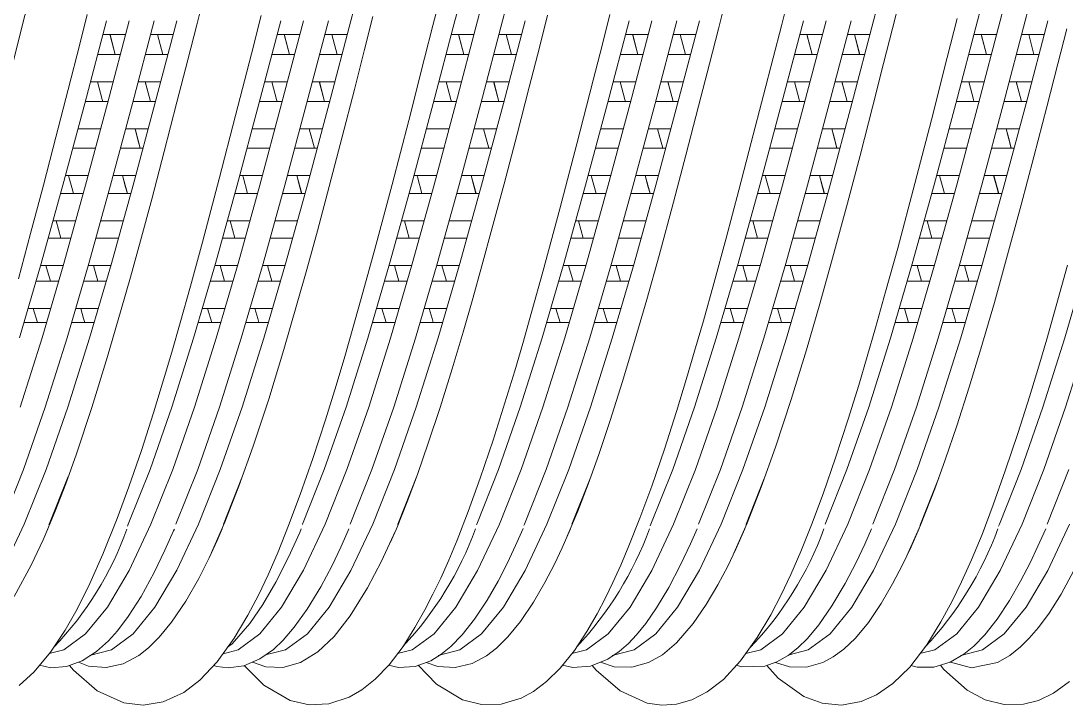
# Model space of a CAD drawing. Header units: millimetres. Extents: x 4229 to 8429, y -1187 to 1783.
# Drawn here: x 6129.64 to 6172.61, y -424.58 to -396.45 of the extents above; entities that cross this region are included whole.
import ezdxf

# ---------------------------------------------------------------- set-up
doc = ezdxf.new("R2010")
doc.units = ezdxf.units.MM

msp = doc.modelspace()

# ---------------------------------------------------------------- linework, layer by layer
at = {"linetype": 'Continuous', "lineweight": 5}
for p, q in [((6144.108, -393.038), (6143.205, -396.453)), ((6148.385, -393.038), (6147.482, -396.453)), ((6149.316, -393.038), (6148.413, -396.453)), ((6150.339, -393.038), (6149.436, -396.453)), ((6165.594, -393.038), (6164.691, -396.453)), ((6169.871, -393.038), (6168.968, -396.453)), ((6170.802, -393.038), (6169.899, -396.453)), ((6171.825, -393.038), (6170.922, -396.453)), ((6137.199, -395.312), (6136.866, -396.618)), ((6158.758, -395.024), (6158.312, -396.771)), ((6165.926, -394.987), (6165.472, -396.758)), ((6129.966, -395.571), (6129.64, -396.866)), ((6146.573, -396.646), (6146.843, -395.593)), ((6160.901, -396.649), (6161.168, -395.607)), ((6132.061, -397.408), (6132.368, -396.19)), ((6133.162, -396.448), (6132.271, -399.848)), ((6134.093, -396.448), (6133.202, -399.848)), ((6135.116, -396.448), (6134.225, -399.848)), ((6136.051, -396.443), (6135.148, -399.858)), ((6139.12, -397.802), (6139.522, -396.232)), ((6140.328, -396.443), (6139.425, -399.858)), ((6141.259, -396.443), (6140.356, -399.858)), ((6142.282, -396.443), (6141.379, -399.858)), ((6143.205, -396.453), (6142.314, -399.853)), ((6144.111, -396.273), (6143.767, -397.62)), ((6147.482, -396.453), (6146.591, -399.853)), ((6148.413, -396.453), (6147.522, -399.853)), ((6149.436, -396.453), (6148.545, -399.853)), ((6150.371, -396.448), (6149.48, -399.848)), ((6151.287, -396.221), (6150.953, -397.546)), ((6153.547, -397.403), (6153.853, -396.19)), ((6154.648, -396.448), (6153.756, -399.848)), ((6155.579, -396.448), (6154.687, -399.848)), ((6156.602, -396.448), (6155.711, -399.848)), ((6157.537, -396.443), (6156.634, -399.858)), ((6161.813, -396.443), (6160.91, -399.858)), ((6162.744, -396.443), (6161.842, -399.858)), ((6163.768, -396.443), (6162.865, -399.858)), ((6164.691, -396.453), (6163.8, -399.853)), ((6167.725, -397.955), (6168.133, -396.356)), ((6168.968, -396.453), (6168.076, -399.853)), ((6169.899, -396.453), (6169.007, -399.853)), ((6170.922, -396.453), (6170.03, -399.853)), ((6171.857, -396.448), (6170.965, -399.848)), ((6129.64, -396.866), (6129.26, -398.364)), ((6133.014, -397.011), (6133.945, -397.011)), ((6133.064, -396.788), (6133.064, -396.785)), ((6133.064, -397.011), (6133.937, -397.011)), ((6133.313, -397.054), (6133.302, -397.011)), ((6133.52, -397.832), (6133.306, -397.011)), ((6134.96, -397.011), (6135.895, -397.011)), ((6134.968, -397.011), (6135.899, -397.011)), ((6135.473, -397.832), (6135.256, -397.011)), ((6135.474, -397.832), (6135.26, -397.011)), ((6136.866, -396.618), (6136.5, -398.047)), ((6140.175, -397.011), (6141.106, -397.011)), ((6140.225, -396.788), (6140.225, -396.785)), ((6140.225, -397.011), (6141.098, -397.011)), ((6140.474, -397.054), (6140.463, -397.011)), ((6140.681, -397.832), (6140.467, -397.011)), ((6142.121, -397.011), (6143.056, -397.011)), ((6142.129, -397.011), (6143.06, -397.011)), ((6142.634, -397.832), (6142.417, -397.011)), ((6142.635, -397.832), (6142.421, -397.011)), ((6146.234, -397.976), (6146.573, -396.646)), ((6147.343, -397.011), (6148.274, -397.011)), ((6147.394, -396.788), (6147.394, -396.785)), ((6147.394, -397.011), (6148.266, -397.011)), ((6147.643, -397.054), (6147.631, -397.011)), ((6147.85, -397.832), (6147.635, -397.011)), ((6149.289, -397.011), (6150.224, -397.011)), ((6149.297, -397.011), (6150.228, -397.011)), ((6149.803, -397.832), (6149.586, -397.011)), ((6149.804, -397.832), (6149.59, -397.011)), ((6154.499, -397.011), (6155.43, -397.011)), ((6154.549, -396.788), (6154.549, -396.785)), ((6154.549, -397.011), (6155.422, -397.011)), ((6154.799, -397.054), (6154.787, -397.011)), ((6155.006, -397.832), (6154.791, -397.011)), ((6156.445, -397.011), (6157.38, -397.011)), ((6156.453, -397.011), (6157.384, -397.011)), ((6156.958, -397.832), (6156.741, -397.011)), ((6156.96, -397.832), (6156.745, -397.011)), ((6158.312, -396.771), (6157.943, -398.21)), ((6160.563, -397.969), (6160.901, -396.649)), ((6161.66, -397.011), (6162.592, -397.011)), ((6161.711, -396.788), (6161.711, -396.785)), ((6161.711, -397.011), (6162.583, -397.011)), ((6161.96, -397.054), (6161.949, -397.011)), ((6162.167, -397.832), (6161.953, -397.011)), ((6163.607, -397.011), (6164.542, -397.011)), ((6163.615, -397.011), (6164.546, -397.011)), ((6164.12, -397.832), (6163.903, -397.011)), ((6164.121, -397.832), (6163.907, -397.011)), ((6165.472, -396.758), (6165.105, -398.199)), ((6168.826, -397.011), (6169.758, -397.011)), ((6168.877, -396.788), (6168.877, -396.785)), ((6168.877, -397.011), (6169.75, -397.011)), ((6169.126, -397.054), (6169.115, -397.011)), ((6169.333, -397.832), (6169.119, -397.011)), ((6170.773, -397.011), (6171.708, -397.011)), ((6170.781, -397.011), (6171.712, -397.011)), ((6171.286, -397.832), (6171.069, -397.011)), ((6171.287, -397.832), (6171.073, -397.011)), ((6172.633, -396.777), (6172.267, -398.222)), ((6131.585, -399.274), (6132.061, -397.408)), ((6133.519, -397.832), (6133.313, -397.054)), ((6140.68, -397.832), (6140.474, -397.054)), ((6147.848, -397.832), (6147.643, -397.054)), ((6153.17, -398.885), (6153.547, -397.403)), ((6155.004, -397.832), (6154.799, -397.054)), ((6162.166, -397.832), (6161.96, -397.054)), ((6169.332, -397.832), (6169.126, -397.054)), ((6133.731, -397.832), (6132.8, -397.832)), ((6133.721, -397.832), (6133.064, -397.832)), ((6135.681, -397.832), (6134.744, -397.832)), ((6135.682, -397.832), (6134.754, -397.832)), ((6138.467, -400.342), (6139.12, -397.802)), ((6140.892, -397.832), (6139.961, -397.832)), ((6140.882, -397.832), (6140.225, -397.832)), ((6142.842, -397.832), (6141.905, -397.832)), ((6142.843, -397.832), (6141.915, -397.832)), ((6143.767, -397.62), (6143.347, -399.267)), ((6148.06, -397.832), (6147.129, -397.832)), ((6148.051, -397.832), (6147.394, -397.832)), ((6150.011, -397.832), (6149.074, -397.832)), ((6150.012, -397.832), (6149.083, -397.832)), ((6150.953, -397.546), (6150.539, -399.171)), ((6155.216, -397.832), (6154.285, -397.832)), ((6155.206, -397.832), (6154.549, -397.832)), ((6157.167, -397.832), (6156.23, -397.832)), ((6157.167, -397.832), (6156.239, -397.832)), ((6162.377, -397.832), (6161.446, -397.832)), ((6162.368, -397.832), (6161.711, -397.832)), ((6164.328, -397.832), (6163.391, -397.832)), ((6164.329, -397.832), (6163.4, -397.832)), ((6169.543, -397.832), (6168.612, -397.832)), ((6169.534, -397.832), (6168.877, -397.832)), ((6171.494, -397.832), (6170.557, -397.832)), ((6171.495, -397.832), (6170.566, -397.832)), ((6136.5, -398.047), (6136.051, -399.788)), ((6145.582, -400.542), (6146.234, -397.976)), ((6157.943, -398.21), (6157.494, -399.954)), ((6160.17, -399.498), (6160.563, -397.969)), ((6165.105, -398.199), (6164.66, -399.945)), ((6167.075, -400.513), (6167.725, -397.955)), ((6172.267, -398.222), (6171.814, -399.988)), ((6132.504, -398.957), (6133.435, -398.957)), ((6132.792, -398.957), (6132.983, -399.681)), ((6133.064, -398.957), (6133.426, -398.957)), ((6134.45, -398.957), (6135.384, -398.957)), ((6134.458, -398.957), (6135.384, -398.957)), ((6134.746, -398.957), (6134.757, -398.997)), ((6134.747, -398.957), (6134.948, -399.715)), ((6134.757, -398.997), (6134.961, -399.766)), ((6139.665, -398.957), (6140.596, -398.957)), ((6139.954, -398.957), (6140.144, -399.681)), ((6140.225, -398.957), (6140.587, -398.957)), ((6141.611, -398.957), (6142.545, -398.957)), ((6141.619, -398.957), (6142.546, -398.957)), ((6141.907, -398.957), (6141.918, -398.997)), ((6141.909, -398.957), (6142.109, -399.715)), ((6141.918, -398.997), (6142.122, -399.766)), ((6146.833, -398.957), (6147.764, -398.957)), ((6147.122, -398.957), (6147.313, -399.681)), ((6147.394, -398.957), (6147.756, -398.957)), ((6148.779, -398.957), (6149.714, -398.957)), ((6148.788, -398.957), (6149.714, -398.957)), ((6149.076, -398.957), (6149.086, -398.997)), ((6149.077, -398.957), (6149.278, -399.715)), ((6149.086, -398.997), (6149.291, -399.766)), ((6150.539, -399.171), (6150.038, -401.104)), ((6152.494, -401.508), (6153.17, -398.885)), ((6153.989, -398.957), (6154.92, -398.957)), ((6154.278, -398.957), (6154.469, -399.681)), ((6154.549, -398.957), (6154.912, -398.957)), ((6155.935, -398.957), (6156.87, -398.957)), ((6155.944, -398.957), (6156.87, -398.957)), ((6156.232, -398.957), (6156.242, -398.997)), ((6156.233, -398.957), (6156.434, -399.715)), ((6156.242, -398.997), (6156.447, -399.766)), ((6161.15, -398.957), (6162.081, -398.957)), ((6161.439, -398.957), (6161.63, -399.681)), ((6161.711, -398.957), (6162.073, -398.957)), ((6163.096, -398.957), (6164.031, -398.957)), ((6163.105, -398.957), (6164.031, -398.957)), ((6163.393, -398.957), (6163.403, -398.997)), ((6163.394, -398.957), (6163.595, -399.715)), ((6163.403, -398.997), (6163.608, -399.766)), ((6168.316, -398.957), (6169.247, -398.957)), ((6168.605, -398.957), (6168.796, -399.681)), ((6168.877, -398.957), (6169.239, -398.957)), ((6170.262, -398.957), (6171.197, -398.957)), ((6170.271, -398.957), (6171.197, -398.957)), ((6170.559, -398.957), (6170.569, -398.997)), ((6170.56, -398.957), (6170.761, -399.715)), ((6170.569, -398.997), (6170.774, -399.766)), ((6131.081, -401.228), (6131.585, -399.274)), ((6143.347, -399.267), (6142.851, -401.211)), ((6159.667, -401.45), (6160.17, -399.498)), ((6132.271, -399.848), (6131.368, -403.205)), ((6133.22, -399.766), (6132.29, -399.766)), ((6133.202, -399.848), (6132.299, -403.205)), ((6132.983, -399.681), (6133.006, -399.766)), ((6133.213, -399.766), (6133.064, -399.766)), ((6134.225, -399.848), (6133.322, -403.205)), ((6135.171, -399.766), (6134.237, -399.766)), ((6135.17, -399.766), (6134.244, -399.766)), ((6135.148, -399.858), (6134.257, -403.2)), ((6134.948, -399.715), (6134.962, -399.766)), ((6136.051, -399.788), (6135.526, -401.814)), ((6139.425, -399.858), (6138.534, -403.2)), ((6140.381, -399.766), (6139.451, -399.766)), ((6140.356, -399.858), (6139.465, -403.2)), ((6140.144, -399.681), (6140.167, -399.766)), ((6140.375, -399.766), (6140.225, -399.766)), ((6141.379, -399.858), (6140.488, -403.2)), ((6142.332, -399.766), (6141.398, -399.766)), ((6142.331, -399.766), (6141.406, -399.766)), ((6142.314, -399.853), (6141.423, -403.196)), ((6142.109, -399.715), (6142.123, -399.766)), ((6146.591, -399.853), (6145.699, -403.196)), ((6147.549, -399.766), (6146.619, -399.766)), ((6147.522, -399.853), (6146.63, -403.196)), ((6147.313, -399.681), (6147.336, -399.766)), ((6147.543, -399.766), (6147.394, -399.766)), ((6148.545, -399.853), (6147.653, -403.196)), ((6149.5, -399.766), (6148.567, -399.766)), ((6149.499, -399.766), (6148.574, -399.766)), ((6149.48, -399.848), (6148.577, -403.205)), ((6149.278, -399.715), (6149.291, -399.766)), ((6153.756, -399.848), (6152.853, -403.205)), ((6154.705, -399.766), (6153.775, -399.766)), ((6154.687, -399.848), (6153.784, -403.205)), ((6154.469, -399.681), (6154.492, -399.766)), ((6154.699, -399.766), (6154.549, -399.766)), ((6155.711, -399.848), (6154.808, -403.205)), ((6156.656, -399.766), (6155.723, -399.766)), ((6156.655, -399.766), (6155.73, -399.766)), ((6156.634, -399.858), (6155.742, -403.2)), ((6156.434, -399.715), (6156.447, -399.766)), ((6157.494, -399.954), (6156.97, -401.974)), ((6160.91, -399.858), (6160.019, -403.2)), ((6161.867, -399.766), (6160.937, -399.766)), ((6161.842, -399.858), (6160.95, -403.2)), ((6161.63, -399.681), (6161.653, -399.766)), ((6161.86, -399.766), (6161.711, -399.766)), ((6162.865, -399.858), (6161.973, -403.2)), ((6163.818, -399.766), (6162.884, -399.766)), ((6163.816, -399.766), (6162.891, -399.766)), ((6163.8, -399.853), (6162.908, -403.196)), ((6163.595, -399.715), (6163.608, -399.766)), ((6164.66, -399.945), (6164.137, -401.978)), ((6168.076, -399.853), (6167.185, -403.196)), ((6169.033, -399.766), (6168.103, -399.766)), ((6169.007, -399.853), (6168.116, -403.196)), ((6168.796, -399.681), (6168.819, -399.766)), ((6169.026, -399.766), (6168.877, -399.766)), ((6170.03, -399.853), (6169.139, -403.196)), ((6170.984, -399.766), (6170.05, -399.766)), ((6170.982, -399.766), (6170.057, -399.766)), ((6170.965, -399.848), (6170.062, -403.205)), ((6170.761, -399.715), (6170.774, -399.766)), ((6171.814, -399.988), (6171.278, -402.045)), ((6133.064, -400.342), (6133.064, -400.342)), ((6137.796, -402.938), (6138.467, -400.342)), ((6140.225, -400.342), (6140.225, -400.342)), ((6147.394, -400.342), (6147.394, -400.342)), ((6154.549, -400.342), (6154.549, -400.342)), ((6161.711, -400.342), (6161.711, -400.342)), ((6168.877, -400.342), (6168.877, -400.342)), ((6131.99, -400.892), (6132.92, -400.892)), ((6133.942, -400.892), (6134.87, -400.892)), ((6133.945, -400.892), (6134.87, -400.892)), ((6134.436, -401.289), (6134.33, -400.892)), ((6134.343, -400.937), (6134.331, -400.892)), ((6139.151, -400.892), (6140.081, -400.892)), ((6141.103, -400.892), (6142.031, -400.892)), ((6141.106, -400.892), (6142.032, -400.892)), ((6141.598, -401.289), (6141.491, -400.892)), ((6141.504, -400.937), (6141.492, -400.892)), ((6144.901, -403.173), (6145.582, -400.542)), ((6146.319, -400.892), (6147.25, -400.892)), ((6148.271, -400.892), (6149.2, -400.892)), ((6148.274, -400.892), (6149.2, -400.892)), ((6148.766, -401.289), (6148.66, -400.892)), ((6148.672, -400.937), (6148.66, -400.892)), ((6153.475, -400.892), (6154.406, -400.892)), ((6155.427, -400.892), (6156.355, -400.892)), ((6155.43, -400.892), (6156.356, -400.892)), ((6155.922, -401.289), (6155.816, -400.892)), ((6155.828, -400.937), (6155.816, -400.892)), ((6160.637, -400.892), (6161.567, -400.892)), ((6162.588, -400.892), (6163.517, -400.892)), ((6162.591, -400.892), (6163.517, -400.892)), ((6163.083, -401.289), (6162.977, -400.892)), ((6162.989, -400.937), (6162.977, -400.892)), ((6166.395, -403.141), (6167.075, -400.513)), ((6167.803, -400.892), (6168.733, -400.892)), ((6169.754, -400.892), (6170.683, -400.892)), ((6169.757, -400.892), (6170.683, -400.892)), ((6170.249, -401.289), (6170.143, -400.892)), ((6170.155, -400.937), (6170.143, -400.892)), ((6130.563, -403.207), (6131.081, -401.228)), ((6134.54, -401.677), (6134.343, -400.937)), ((6134.541, -401.677), (6134.436, -401.289)), ((6141.702, -401.677), (6141.504, -400.937)), ((6141.703, -401.677), (6141.598, -401.289)), ((6142.851, -401.211), (6142.315, -403.258)), ((6148.87, -401.677), (6148.672, -400.937)), ((6148.871, -401.677), (6148.766, -401.289)), ((6150.038, -401.104), (6149.5, -403.154)), ((6156.026, -401.677), (6155.828, -400.937)), ((6156.027, -401.677), (6155.922, -401.289)), ((6163.187, -401.677), (6162.989, -400.937)), ((6163.188, -401.677), (6163.083, -401.289)), ((6170.353, -401.677), (6170.155, -400.937)), ((6170.354, -401.677), (6170.249, -401.289)), ((6132.708, -401.677), (6131.78, -401.677)), ((6134.659, -401.677), (6133.733, -401.677)), ((6134.661, -401.677), (6133.734, -401.677)), ((6139.87, -401.677), (6138.941, -401.677)), ((6141.82, -401.677), (6140.894, -401.677)), ((6141.822, -401.677), (6140.895, -401.677)), ((6147.038, -401.677), (6146.109, -401.677)), ((6148.989, -401.677), (6148.063, -401.677)), ((6148.99, -401.677), (6148.064, -401.677)), ((6151.794, -404.171), (6152.494, -401.508)), ((6154.194, -401.677), (6153.265, -401.677)), ((6156.146, -401.677), (6155.219, -401.677)), ((6156.145, -401.677), (6155.219, -401.677)), ((6159.158, -403.415), (6159.667, -401.45)), ((6161.355, -401.677), (6160.427, -401.677)), ((6163.306, -401.677), (6162.38, -401.677)), ((6163.307, -401.677), (6162.381, -401.677)), ((6168.521, -401.677), (6167.593, -401.677)), ((6170.472, -401.677), (6169.546, -401.677)), ((6170.474, -401.677), (6169.547, -401.677)), ((6135.526, -401.814), (6135.015, -403.774)), ((6156.97, -401.974), (6156.467, -403.903)), ((6164.137, -401.978), (6163.617, -403.948)), ((6171.278, -402.045), (6170.758, -404.009)), ((6131.475, -402.802), (6132.405, -402.802)), ((6131.608, -402.861), (6131.592, -402.802)), ((6131.798, -403.552), (6131.608, -402.861)), ((6133.43, -402.802), (6134.358, -402.802)), ((6133.43, -402.802), (6134.354, -402.802)), ((6133.816, -402.802), (6133.943, -403.28)), ((6133.82, -402.802), (6134.025, -403.552)), ((6137.108, -405.551), (6137.796, -402.938)), ((6138.636, -402.802), (6139.566, -402.802)), ((6138.769, -402.861), (6138.753, -402.802)), ((6138.959, -403.552), (6138.769, -402.861)), ((6140.591, -402.802), (6141.519, -402.802)), ((6140.591, -402.802), (6141.515, -402.802)), ((6140.977, -402.802), (6141.105, -403.28)), ((6140.982, -402.802), (6141.186, -403.552)), ((6145.804, -402.802), (6146.734, -402.802)), ((6145.937, -402.861), (6145.922, -402.802)), ((6146.127, -403.552), (6145.937, -402.861)), ((6147.759, -402.802), (6148.683, -402.802)), ((6147.76, -402.802), (6148.688, -402.802)), ((6148.146, -402.802), (6148.273, -403.28)), ((6148.15, -402.802), (6148.355, -403.552)), ((6152.96, -402.802), (6153.89, -402.802)), ((6153.093, -402.861), (6153.078, -402.802)), ((6153.283, -403.552), (6153.093, -402.861)), ((6154.915, -402.802), (6155.844, -402.802)), ((6154.915, -402.802), (6155.839, -402.802)), ((6155.302, -402.802), (6155.429, -403.28)), ((6155.306, -402.802), (6155.511, -403.552)), ((6160.121, -402.802), (6161.052, -402.802)), ((6160.255, -402.861), (6160.239, -402.802)), ((6160.445, -403.552), (6160.255, -402.861)), ((6162.076, -402.802), (6163.001, -402.802)), ((6162.077, -402.802), (6163.005, -402.802)), ((6162.463, -402.802), (6162.59, -403.28)), ((6162.467, -402.802), (6162.672, -403.552)), ((6167.287, -402.802), (6168.218, -402.802)), ((6167.421, -402.861), (6167.405, -402.802)), ((6167.611, -403.552), (6167.421, -402.861)), ((6169.242, -402.802), (6170.167, -402.802)), ((6169.243, -402.802), (6170.171, -402.802)), ((6169.629, -402.802), (6169.756, -403.28)), ((6169.633, -402.802), (6169.838, -403.552)), ((6130.036, -405.193), (6130.563, -403.207)), ((6131.368, -403.205), (6130.476, -406.432)), ((6132.299, -403.205), (6131.408, -406.432)), ((6133.322, -403.205), (6132.431, -406.432)), ((6134.257, -403.2), (6133.366, -406.427)), ((6133.943, -403.28), (6134.018, -403.552)), ((6138.534, -403.2), (6137.642, -406.427)), ((6139.465, -403.2), (6138.573, -406.427)), ((6140.488, -403.2), (6139.596, -406.427)), ((6141.423, -403.196), (6140.52, -406.436)), ((6141.105, -403.28), (6141.179, -403.552)), ((6142.315, -403.258), (6141.826, -405.081)), ((6144.19, -405.83), (6144.901, -403.173)), ((6145.699, -403.196), (6144.796, -406.436)), ((6146.63, -403.196), (6145.727, -406.436)), ((6147.653, -403.196), (6146.75, -406.436)), ((6148.577, -403.205), (6147.685, -406.432)), ((6148.273, -403.28), (6148.347, -403.552)), ((6149.5, -403.154), (6149.016, -404.963)), ((6152.853, -403.205), (6151.962, -406.432)), ((6153.784, -403.205), (6152.893, -406.432)), ((6154.808, -403.205), (6153.916, -406.432)), ((6155.742, -403.2), (6154.851, -406.427)), ((6155.429, -403.28), (6155.503, -403.552)), ((6158.637, -405.39), (6159.158, -403.415)), ((6160.019, -403.2), (6159.128, -406.427)), ((6160.95, -403.2), (6160.059, -406.427)), ((6161.973, -403.2), (6161.082, -406.427)), ((6162.908, -403.196), (6162.005, -406.436)), ((6162.59, -403.28), (6162.665, -403.552)), ((6165.685, -405.797), (6166.395, -403.141)), ((6167.185, -403.196), (6166.282, -406.436)), ((6168.116, -403.196), (6167.213, -406.436)), ((6169.139, -403.196), (6168.236, -406.436)), ((6170.062, -403.205), (6169.171, -406.432)), ((6169.756, -403.28), (6169.831, -403.552)), ((6132.198, -403.552), (6131.272, -403.552)), ((6134.153, -403.552), (6133.226, -403.552)), ((6134.148, -403.552), (6133.227, -403.552)), ((6135.015, -403.774), (6134.555, -405.494)), ((6139.359, -403.552), (6138.433, -403.552)), ((6141.314, -403.552), (6140.387, -403.552)), ((6141.309, -403.552), (6140.388, -403.552)), ((6146.528, -403.552), (6145.601, -403.552)), ((6148.483, -403.552), (6147.555, -403.552)), ((6148.478, -403.552), (6147.557, -403.552)), ((6153.684, -403.552), (6152.757, -403.552)), ((6155.639, -403.552), (6154.711, -403.552)), ((6155.633, -403.552), (6154.713, -403.552)), ((6156.467, -403.903), (6155.874, -406.103)), ((6160.845, -403.552), (6159.918, -403.552)), ((6162.8, -403.552), (6161.873, -403.552)), ((6162.795, -403.552), (6161.874, -403.552)), ((6168.011, -403.552), (6167.084, -403.552)), ((6169.966, -403.552), (6169.039, -403.552)), ((6169.961, -403.552), (6169.04, -403.552)), ((6133.064, -404.142), (6133.064, -404.132)), ((6140.225, -404.142), (6140.225, -404.132)), ((6147.394, -404.142), (6147.394, -404.132)), ((6151.099, -406.766), (6151.794, -404.171)), ((6154.549, -404.142), (6154.549, -404.132)), ((6161.711, -404.142), (6161.711, -404.132)), ((6163.617, -403.948), (6163.002, -406.209)), ((6168.877, -404.142), (6168.877, -404.132)), ((6170.758, -404.009), (6170.16, -406.225)), ((6130.961, -404.677), (6131.888, -404.677)), ((6131.082, -404.677), (6131.274, -405.38)), ((6132.915, -404.677), (6133.846, -404.677)), ((6133.064, -404.677), (6133.839, -404.677)), ((6138.122, -404.677), (6139.049, -404.677)), ((6138.243, -404.677), (6138.435, -405.38)), ((6140.077, -404.677), (6141.007, -404.677)), ((6140.225, -404.677), (6141, -404.677)), ((6145.29, -404.677), (6146.218, -404.677)), ((6145.411, -404.677), (6145.603, -405.38)), ((6147.245, -404.677), (6148.175, -404.677)), ((6147.394, -404.677), (6148.168, -404.677)), ((6152.446, -404.677), (6153.373, -404.677)), ((6152.567, -404.677), (6152.759, -405.38)), ((6154.401, -404.677), (6155.331, -404.677)), ((6154.549, -404.677), (6155.324, -404.677)), ((6159.608, -404.677), (6160.535, -404.677)), ((6159.728, -404.677), (6159.921, -405.38)), ((6161.562, -404.677), (6162.492, -404.677)), ((6161.711, -404.677), (6162.486, -404.677)), ((6166.774, -404.677), (6167.701, -404.677)), ((6166.894, -404.677), (6167.087, -405.38)), ((6168.728, -404.677), (6169.658, -404.677)), ((6168.877, -404.677), (6169.652, -404.677)), ((6129.534, -407.058), (6130.036, -405.193)), ((6141.826, -405.081), (6141.387, -406.674)), ((6149.016, -404.963), (6148.593, -406.523)), ((6131.694, -405.38), (6130.766, -405.38)), ((6133.654, -405.38), (6132.72, -405.38)), ((6133.646, -405.38), (6133.064, -405.38)), ((6134.555, -405.494), (6134.145, -406.982)), ((6136.613, -407.36), (6137.108, -405.551)), ((6138.856, -405.38), (6137.927, -405.38)), ((6140.815, -405.38), (6139.881, -405.38)), ((6140.807, -405.38), (6140.225, -405.38)), ((6146.024, -405.38), (6145.095, -405.38)), ((6147.983, -405.38), (6147.05, -405.38)), ((6147.976, -405.38), (6147.394, -405.38)), ((6153.18, -405.38), (6152.251, -405.38)), ((6155.139, -405.38), (6154.205, -405.38)), ((6155.131, -405.38), (6154.549, -405.38)), ((6158.131, -407.244), (6158.637, -405.39)), ((6160.341, -405.38), (6159.413, -405.38)), ((6162.3, -405.38), (6161.367, -405.38)), ((6162.293, -405.38), (6161.711, -405.38)), ((6167.507, -405.38), (6166.579, -405.38)), ((6169.466, -405.38), (6168.533, -405.38)), ((6169.459, -405.38), (6168.877, -405.38)), ((6143.698, -407.617), (6144.19, -405.83)), ((6165.189, -407.597), (6165.685, -405.797)), ((6130.476, -406.432), (6129.585, -409.488)), ((6131.408, -406.432), (6130.516, -409.488)), ((6132.431, -406.432), (6131.539, -409.488)), ((6133.366, -406.427), (6132.463, -409.497)), ((6137.642, -406.427), (6136.739, -409.497)), ((6138.573, -406.427), (6137.67, -409.497)), ((6139.596, -406.427), (6138.693, -409.497)), ((6140.52, -406.436), (6139.628, -409.493)), ((6144.796, -406.436), (6143.905, -409.493)), ((6145.727, -406.436), (6144.836, -409.493)), ((6146.75, -406.436), (6145.859, -409.493)), ((6147.685, -406.432), (6146.794, -409.488)), ((6151.962, -406.432), (6151.071, -409.488)), ((6152.893, -406.432), (6152.002, -409.488)), ((6153.916, -406.432), (6153.025, -409.488)), ((6154.851, -406.427), (6153.948, -409.497)), ((6155.874, -406.103), (6155.368, -407.91)), ((6159.128, -406.427), (6158.225, -409.497)), ((6160.059, -406.427), (6159.156, -409.497)), ((6161.082, -406.427), (6160.179, -409.497)), ((6162.005, -406.436), (6161.114, -409.493)), ((6163.002, -406.209), (6162.478, -408.08)), ((6166.282, -406.436), (6165.391, -409.493)), ((6167.213, -406.436), (6166.322, -409.493)), ((6168.236, -406.436), (6167.345, -409.493)), ((6169.171, -406.432), (6168.28, -409.488)), ((6170.16, -406.225), (6169.66, -408.032)), ((6173.448, -406.432), (6172.556, -409.488)), ((6130.453, -406.505), (6131.377, -406.505)), ((6130.851, -407.149), (6130.666, -406.505)), ((6132.407, -406.505), (6133.333, -406.505)), ((6132.799, -407.149), (6132.618, -406.505)), ((6133.064, -406.505), (6133.326, -406.505)), ((6137.614, -406.505), (6138.538, -406.505)), ((6138.012, -407.149), (6137.827, -406.505)), ((6139.568, -406.505), (6140.494, -406.505)), ((6139.96, -407.149), (6139.779, -406.505)), ((6140.225, -406.505), (6140.487, -406.505)), ((6141.387, -406.674), (6140.997, -408.062)), ((6144.783, -406.505), (6145.706, -406.505)), ((6145.181, -407.149), (6144.995, -406.505)), ((6146.736, -406.505), (6147.662, -406.505)), ((6147.129, -407.149), (6146.948, -406.505)), ((6147.394, -406.505), (6147.655, -406.505)), ((6148.593, -406.523), (6148.222, -407.862)), ((6150.649, -408.392), (6151.099, -406.766)), ((6151.939, -406.505), (6152.862, -406.505)), ((6152.337, -407.149), (6152.151, -406.505)), ((6153.892, -406.505), (6154.818, -406.505)), ((6154.285, -407.149), (6154.104, -406.505)), ((6154.549, -406.505), (6154.811, -406.505)), ((6159.1, -406.505), (6160.024, -406.505)), ((6159.498, -407.149), (6159.313, -406.505)), ((6161.054, -406.505), (6161.979, -406.505)), ((6161.446, -407.149), (6161.265, -406.505)), ((6161.711, -406.505), (6161.972, -406.505)), ((6166.266, -406.505), (6167.19, -406.505)), ((6166.664, -407.149), (6166.479, -406.505)), ((6168.22, -406.505), (6169.145, -406.505)), ((6168.612, -407.149), (6168.431, -406.505)), ((6168.877, -406.505), (6169.138, -406.505)), ((6172.2, -408.161), (6172.659, -406.49)), ((6131.191, -407.149), (6130.275, -407.149)), ((6133.146, -407.149), (6132.228, -407.149)), ((6133.141, -407.149), (6133.064, -407.149)), ((6134.145, -406.982), (6133.767, -408.312)), ((6138.352, -407.149), (6137.436, -407.149)), ((6140.307, -407.149), (6139.389, -407.149)), ((6140.302, -407.149), (6140.225, -407.149)), ((6145.52, -407.149), (6144.604, -407.149)), ((6147.475, -407.149), (6146.557, -407.149)), ((6147.471, -407.149), (6147.394, -407.149)), ((6152.676, -407.149), (6151.76, -407.149)), ((6154.631, -407.149), (6153.713, -407.149)), ((6154.627, -407.149), (6154.549, -407.149)), ((6157.696, -408.785), (6158.131, -407.244)), ((6159.838, -407.149), (6158.921, -407.149)), ((6161.792, -407.149), (6160.875, -407.149)), ((6161.788, -407.149), (6161.711, -407.149)), ((6167.004, -407.149), (6166.087, -407.149)), ((6168.958, -407.149), (6168.041, -407.149)), ((6168.954, -407.149), (6168.877, -407.149)), ((6133.064, -407.451), (6133.064, -407.459)), ((6136.189, -408.861), (6136.613, -407.36)), ((6140.225, -407.451), (6140.225, -407.459)), ((6143.286, -409.083), (6143.698, -407.617)), ((6147.394, -407.451), (6147.394, -407.459)), ((6154.549, -407.451), (6154.549, -407.459)), ((6161.711, -407.451), (6161.711, -407.459)), ((6164.773, -409.076), (6165.189, -407.597)), ((6168.877, -407.451), (6168.877, -407.459)), ((6140.997, -408.062), (6140.449, -409.963)), ((6148.222, -407.862), (6147.824, -409.246)), ((6155.368, -407.91), (6154.825, -409.776)), ((6162.478, -408.08), (6161.931, -409.973)), ((6169.66, -408.032), (6169.106, -409.935)), ((6171.81, -409.53), (6172.2, -408.161)), ((6129.941, -408.274), (6130.866, -408.274)), ((6130.149, -408.274), (6130.32, -408.849)), ((6131.896, -408.274), (6132.818, -408.274)), ((6132.097, -408.274), (6132.215, -408.688)), ((6133.767, -408.312), (6133.197, -410.252)), ((6137.102, -408.274), (6138.027, -408.274)), ((6137.31, -408.274), (6137.481, -408.849)), ((6139.057, -408.274), (6139.98, -408.274)), ((6139.258, -408.274), (6139.376, -408.688)), ((6144.271, -408.274), (6145.195, -408.274)), ((6144.479, -408.274), (6144.65, -408.849)), ((6146.225, -408.274), (6147.148, -408.274)), ((6146.426, -408.274), (6146.544, -408.688)), ((6150.27, -409.716), (6150.649, -408.392)), ((6151.427, -408.274), (6152.351, -408.274)), ((6151.635, -408.274), (6151.806, -408.849)), ((6153.381, -408.274), (6154.304, -408.274)), ((6153.582, -408.274), (6153.7, -408.688)), ((6158.588, -408.274), (6159.513, -408.274)), ((6158.796, -408.274), (6158.967, -408.849)), ((6160.543, -408.274), (6161.465, -408.274)), ((6160.744, -408.274), (6160.862, -408.688)), ((6165.754, -408.274), (6166.679, -408.274)), ((6165.962, -408.274), (6166.133, -408.849)), ((6167.709, -408.274), (6168.631, -408.274)), ((6167.91, -408.274), (6168.028, -408.688)), ((6130.7, -408.849), (6129.771, -408.849)), ((6132.65, -408.849), (6131.725, -408.849)), ((6132.215, -408.688), (6132.263, -408.849)), ((6135.839, -410.065), (6136.189, -408.861)), ((6137.861, -408.849), (6136.932, -408.849)), ((6139.811, -408.849), (6138.886, -408.849)), ((6139.376, -408.688), (6139.425, -408.849)), ((6145.03, -408.849), (6144.1, -408.849)), ((6146.98, -408.849), (6146.055, -408.849)), ((6146.544, -408.688), (6146.593, -408.849)), ((6152.185, -408.849), (6151.256, -408.849)), ((6154.136, -408.849), (6153.21, -408.849)), ((6153.7, -408.688), (6153.749, -408.849)), ((6157.337, -410.025), (6157.696, -408.785)), ((6159.347, -408.849), (6158.417, -408.849)), ((6161.297, -408.849), (6160.372, -408.849)), ((6160.862, -408.688), (6160.91, -408.849)), ((6166.513, -408.849), (6165.583, -408.849)), ((6168.463, -408.849), (6167.538, -408.849)), ((6168.028, -408.688), (6168.076, -408.849)), ((6130.516, -409.488), (6129.613, -412.334)), ((6131.539, -409.488), (6130.636, -412.334)), ((6132.463, -409.497), (6131.571, -412.33)), ((6136.739, -409.497), (6135.848, -412.33)), ((6137.67, -409.497), (6136.779, -412.33)), ((6138.693, -409.497), (6137.802, -412.33)), ((6139.628, -409.493), (6138.737, -412.326)), ((6142.951, -410.249), (6143.286, -409.083)), ((6143.905, -409.493), (6143.014, -412.326)), ((6144.836, -409.493), (6143.945, -412.326)), ((6145.859, -409.493), (6144.968, -412.326)), ((6146.794, -409.488), (6145.891, -412.334)), ((6147.824, -409.246), (6147.373, -410.753)), ((6151.071, -409.488), (6150.168, -412.334)), ((6152.002, -409.488), (6151.099, -412.334)), ((6153.025, -409.488), (6152.122, -412.334)), ((6153.948, -409.497), (6153.057, -412.33)), ((6158.225, -409.497), (6157.333, -412.33)), ((6159.156, -409.497), (6158.264, -412.33)), ((6160.179, -409.497), (6159.288, -412.33)), ((6161.114, -409.493), (6160.222, -412.326)), ((6164.436, -410.251), (6164.773, -409.076)), ((6165.391, -409.493), (6164.499, -412.326)), ((6166.322, -409.493), (6165.43, -412.326)), ((6167.345, -409.493), (6166.453, -412.326)), ((6168.28, -409.488), (6167.377, -412.334)), ((6172.556, -409.488), (6171.653, -412.334)), ((6173.487, -409.488), (6172.584, -412.334)), ((6149.938, -410.841), (6150.27, -409.716)), ((6154.825, -409.776), (6154.359, -411.312)), ((6171.481, -410.65), (6171.81, -409.53)), ((6133.197, -410.252), (6132.549, -412.35)), ((6135.499, -411.208), (6135.839, -410.065)), ((6140.449, -409.963), (6139.828, -411.997)), ((6142.598, -411.438), (6142.951, -410.249)), ((6156.999, -411.16), (6157.337, -410.025)), ((6161.931, -409.973), (6161.306, -412.02)), ((6164.087, -411.427), (6164.436, -410.251)), ((6169.106, -409.935), (6168.625, -411.509)), ((6147.373, -410.753), (6146.874, -412.345)), ((6171.098, -411.909), (6171.481, -410.65)), ((6135.083, -412.568), (6135.499, -411.208)), ((6149.534, -412.16), (6149.938, -410.841)), ((6156.586, -412.513), (6156.999, -411.16)), ((6142.159, -412.853), (6142.598, -411.438)), ((6154.359, -411.312), (6153.865, -412.881)), ((6163.652, -412.83), (6164.087, -411.427)), ((6168.625, -411.509), (6168.113, -413.099)), ((6139.828, -411.997), (6139.188, -413.935)), ((6161.306, -412.02), (6160.661, -413.973)), ((6170.633, -413.377), (6171.098, -411.909)), ((6130.636, -412.334), (6129.745, -414.896)), ((6131.571, -412.33), (6130.68, -414.892)), ((6132.549, -412.35), (6131.919, -414.257)), ((6135.848, -412.33), (6134.957, -414.892)), ((6136.779, -412.33), (6135.888, -414.892)), ((6137.802, -412.33), (6136.911, -414.892)), ((6138.737, -412.326), (6137.834, -414.899)), ((6143.014, -412.326), (6142.111, -414.899)), ((6143.945, -412.326), (6143.042, -414.899)), ((6144.968, -412.326), (6144.065, -414.899)), ((6145.891, -412.334), (6145, -414.896)), ((6146.874, -412.345), (6146.387, -413.816)), ((6149.048, -413.683), (6149.534, -412.16)), ((6150.168, -412.334), (6149.276, -414.896)), ((6151.099, -412.334), (6150.207, -414.896)), ((6152.122, -412.334), (6151.231, -414.896)), ((6153.057, -412.33), (6152.165, -414.892)), ((6157.333, -412.33), (6156.442, -414.892)), ((6158.264, -412.33), (6157.373, -414.892)), ((6159.288, -412.33), (6158.396, -414.892)), ((6160.222, -412.326), (6159.32, -414.899)), ((6164.499, -412.326), (6163.596, -414.899)), ((6165.43, -412.326), (6164.527, -414.899)), ((6166.453, -412.326), (6165.55, -414.899)), ((6167.377, -412.334), (6166.485, -414.896)), ((6171.653, -412.334), (6170.762, -414.896)), ((6172.584, -412.334), (6171.693, -414.896)), ((6134.59, -414.11), (6135.083, -412.568)), ((6141.637, -414.443), (6142.159, -412.853)), ((6153.865, -412.881), (6153.397, -414.279)), ((6156.094, -414.055), (6156.586, -412.513)), ((6163.133, -414.413), (6163.652, -412.83)), ((6168.113, -413.099), (6167.639, -414.495)), ((6148.52, -415.252), (6149.048, -413.683)), ((6170.109, -414.953), (6170.633, -413.377)), ((6134.075, -415.61), (6134.59, -414.11)), ((6139.188, -413.935), (6138.6, -415.579)), ((6146.387, -413.816), (6145.942, -415.095)), ((6155.572, -415.576), (6156.094, -414.055)), ((6160.661, -413.973), (6160.07, -415.62)), ((6131.919, -414.257), (6131.48, -415.481)), ((6141.12, -415.919), (6141.637, -414.443)), ((6153.397, -414.279), (6152.959, -415.497)), ((6162.614, -415.896), (6163.133, -414.413)), ((6167.639, -414.495), (6167.209, -415.695)), ((6129.745, -414.896), (6128.854, -417.143)), ((6130.68, -414.892), (6129.777, -417.149)), ((6134.957, -414.892), (6134.054, -417.149)), ((6135.888, -414.892), (6134.985, -417.149)), ((6136.911, -414.892), (6136.008, -417.149)), ((6137.834, -414.899), (6136.943, -417.146)), ((6142.111, -414.899), (6141.219, -417.146)), ((6143.042, -414.899), (6142.15, -417.146)), ((6144.065, -414.899), (6143.173, -417.146)), ((6145, -414.896), (6144.108, -417.143)), ((6149.276, -414.896), (6148.385, -417.143)), ((6150.207, -414.896), (6149.316, -417.143)), ((6151.231, -414.896), (6150.339, -417.143)), ((6152.165, -414.892), (6151.262, -417.149)), ((6156.442, -414.892), (6155.539, -417.149)), ((6157.373, -414.892), (6156.47, -417.149)), ((6158.396, -414.892), (6157.493, -417.149)), ((6159.32, -414.899), (6158.428, -417.146)), ((6163.596, -414.899), (6162.705, -417.146)), ((6164.527, -414.899), (6163.636, -417.146)), ((6165.55, -414.899), (6164.659, -417.146)), ((6166.485, -414.896), (6165.594, -417.143)), ((6169.615, -416.351), (6170.109, -414.953)), ((6170.762, -414.896), (6169.871, -417.143)), ((6171.693, -414.896), (6170.802, -417.143)), ((6172.716, -414.896), (6171.825, -417.143)), ((6131.584, -415.189), (6130.8, -417.149)), ((6131.48, -415.481), (6131.045, -416.606)), ((6138.714, -415.261), (6137.966, -417.146)), ((6145.913, -415.173), (6145.131, -417.143)), ((6145.942, -415.095), (6145.524, -416.221)), ((6148.031, -416.617), (6148.52, -415.252)), ((6153.069, -415.191), (6152.286, -417.149)), ((6152.959, -415.497), (6152.53, -416.608)), ((6160.195, -415.271), (6159.451, -417.146)), ((6167.374, -415.235), (6166.617, -417.143)), ((6133.593, -416.914), (6134.075, -415.61)), ((6138.6, -415.579), (6138.019, -417.068)), ((6140.645, -417.192), (6141.12, -415.919)), ((6155.085, -416.897), (6155.572, -415.576)), ((6160.07, -415.62), (6159.492, -417.1)), ((6162.137, -417.175), (6162.614, -415.896)), ((6167.209, -415.695), (6166.624, -417.182)), ((6145.524, -416.221), (6145.073, -417.337)), ((6169.153, -417.562), (6169.615, -416.351)), ((6131.045, -416.606), (6130.589, -417.698)), ((6147.573, -417.797), (6148.031, -416.617)), ((6152.53, -416.608), (6152.097, -417.643)), ((6129.777, -417.149), (6128.886, -419.042)), ((6130.8, -417.149), (6130.787, -417.176)), ((6133.006, -418.371), (6133.593, -416.914)), ((6134.054, -417.149), (6134.015, -417.231)), ((6134.985, -417.149), (6134.093, -419.042)), ((6136.943, -417.146), (6136.051, -419.04)), ((6138.019, -417.068), (6137.478, -418.306)), ((6140.211, -418.278), (6140.645, -417.192)), ((6141.219, -417.146), (6141.217, -417.152)), ((6142.15, -417.146), (6141.259, -419.04)), ((6144.108, -417.143), (6143.205, -419.044)), ((6145.131, -417.143), (6145.125, -417.156)), ((6148.385, -417.143), (6148.374, -417.165)), ((6149.316, -417.143), (6148.413, -419.044)), ((6150.339, -417.143), (6150.314, -417.196)), ((6151.262, -417.149), (6150.371, -419.042)), ((6154.634, -418.032), (6155.085, -416.897)), ((6155.539, -417.149), (6155.507, -417.218)), ((6156.47, -417.149), (6155.579, -419.042)), ((6158.428, -417.146), (6157.537, -419.04)), ((6159.492, -417.1), (6158.953, -418.329)), ((6159.451, -417.146), (6159.446, -417.157)), ((6161.701, -418.267), (6162.137, -417.175)), ((6163.636, -417.146), (6162.744, -419.04)), ((6165.594, -417.143), (6164.691, -419.044)), ((6166.624, -417.182), (6166.1, -418.354)), ((6166.617, -417.143), (6166.589, -417.201)), ((6169.871, -417.143), (6169.831, -417.226)), ((6170.802, -417.143), (6169.899, -419.044)), ((6172.748, -417.149), (6171.857, -419.042)), ((6130.55, -417.787), (6130.744, -417.337)), ((6135.562, -418.217), (6135.918, -417.423)), ((6135.918, -417.423), (6135.952, -417.343)), ((6137.703, -417.819), (6137.91, -417.336)), ((6140.643, -418.501), (6141.101, -417.49)), ((6141.101, -417.49), (6141.164, -417.338)), ((6142.79, -418.087), (6143.092, -417.404)), ((6143.092, -417.404), (6143.119, -417.34)), ((6144.465, -418.67), (6144.963, -417.596)), ((6145.073, -417.337), (6144.816, -417.915)), ((6144.963, -417.596), (6145.075, -417.333)), ((6149.978, -418.026), (6150.283, -417.328)), ((6151.889, -418.11), (6152.221, -417.367)), ((6152.221, -417.367), (6152.23, -417.344)), ((6157.168, -417.955), (6157.438, -417.342)), ((6159.029, -418.171), (6159.396, -417.334)), ((6164.33, -417.967), (6164.604, -417.34)), ((6166.232, -418.077), (6166.561, -417.327)), ((6168.721, -418.604), (6169.153, -417.562)), ((6171.452, -418.05), (6171.769, -417.337)), ((6130.065, -418.823), (6130.55, -417.787)), ((6137.375, -418.529), (6137.703, -417.819)), ((6142.428, -418.846), (6142.79, -418.087)), ((6147.228, -418.621), (6147.573, -417.797)), ((6149.644, -418.728), (6149.978, -418.026)), ((6154.297, -418.824), (6154.634, -418.032)), ((6156.762, -418.816), (6157.168, -417.955)), ((6163.979, -418.713), (6164.33, -417.967)), ((6165.877, -418.819), (6166.232, -418.077)), ((6171.124, -418.738), (6171.452, -418.05)), ((6132.469, -419.582), (6133.006, -418.371)), ((6135.116, -419.136), (6135.562, -418.217)), ((6139.8, -419.226), (6140.211, -418.278)), ((6140.122, -419.524), (6140.643, -418.501)), ((6151.57, -418.783), (6151.889, -418.11)), ((6158.695, -418.869), (6159.029, -418.171)), ((6161.29, -419.217), (6161.701, -418.267)), ((6129.368, -420.124), (6130.065, -418.823)), ((6136.948, -419.375), (6137.375, -418.529)), ((6141.968, -419.719), (6142.428, -418.846)), ((6143.893, -419.762), (6144.465, -418.67)), ((6146.896, -419.363), (6147.228, -418.621)), ((6149.254, -419.485), (6149.644, -418.728)), ((6151.183, -419.541), (6151.57, -418.783)), ((6153.975, -419.538), (6154.297, -418.824)), ((6156.278, -419.746), (6156.762, -418.816)), ((6158.29, -419.64), (6158.695, -418.869)), ((6163.531, -419.58), (6163.979, -418.713)), ((6165.468, -419.602), (6165.877, -418.819)), ((6168.31, -419.517), (6168.721, -418.604)), ((6170.737, -419.489), (6171.124, -418.738)), ((6134.093, -419.042), (6133.202, -420.55)), ((6134.578, -420.12), (6135.116, -419.136)), ((6136.051, -419.04), (6135.148, -420.553)), ((6136.418, -420.303), (6136.948, -419.375)), ((6139.405, -420.06), (6139.8, -419.226)), ((6141.259, -419.04), (6140.356, -420.553)), ((6143.205, -419.044), (6142.314, -420.551)), ((6146.578, -420.028), (6146.896, -419.363)), ((6148.413, -419.044), (6147.522, -420.551)), ((6150.371, -419.042), (6149.48, -420.55)), ((6155.579, -419.042), (6154.687, -420.55)), ((6157.537, -419.04), (6156.634, -420.553)), ((6160.894, -420.054), (6161.29, -419.217)), ((6162.744, -419.04), (6161.842, -420.553)), ((6164.691, -419.044), (6163.8, -420.551)), ((6169.899, -419.044), (6169.007, -420.551)), ((6171.857, -419.042), (6170.965, -420.55)), ((6172.4, -420.02), (6172.921, -419.054)), ((6131.95, -420.632), (6132.469, -419.582)), ((6139.586, -420.44), (6140.122, -419.524)), ((6141.412, -420.639), (6141.968, -419.719)), ((6143.18, -420.919), (6143.893, -419.762)), ((6148.803, -420.274), (6149.254, -419.485)), ((6150.717, -420.35), (6151.183, -419.541)), ((6153.668, -420.176), (6153.975, -419.538)), ((6155.773, -420.59), (6156.278, -419.746)), ((6157.814, -420.446), (6158.29, -419.64)), ((6162.983, -420.506), (6163.531, -419.58)), ((6165.001, -420.403), (6165.468, -419.602)), ((6167.918, -420.316), (6168.31, -419.517)), ((6170.287, -420.276), (6170.737, -419.489)), ((6134.052, -420.938), (6134.578, -420.12)), ((6138.972, -420.887), (6139.405, -420.06)), ((6146.247, -420.671), (6146.578, -420.028)), ((6153.33, -420.828), (6153.668, -420.176)), ((6160.467, -420.871), (6160.894, -420.054)), ((6171.91, -420.801), (6172.4, -420.02)), ((6131.46, -421.499), (6131.95, -420.632)), ((6133.202, -420.55), (6132.299, -421.65)), ((6135.148, -420.553), (6134.257, -421.648)), ((6135.835, -421.167), (6136.418, -420.303)), ((6139.044, -421.228), (6139.586, -420.44)), ((6140.356, -420.553), (6139.465, -421.648)), ((6140.877, -421.384), (6141.412, -420.639)), ((6142.314, -420.551), (6141.423, -421.647)), ((6147.522, -420.551), (6146.63, -421.647)), ((6148.293, -421.053), (6148.803, -420.274)), ((6149.48, -420.55), (6148.577, -421.65)), ((6150.176, -421.151), (6150.717, -420.35)), ((6154.687, -420.55), (6153.784, -421.65)), ((6155.325, -421.228), (6155.773, -420.59)), ((6156.634, -420.553), (6155.742, -421.648)), ((6157.272, -421.233), (6157.814, -420.446)), ((6161.842, -420.553), (6160.95, -421.648)), ((6162.442, -421.282), (6162.983, -420.506)), ((6163.8, -420.551), (6162.908, -421.647)), ((6164.478, -421.182), (6165.001, -420.403)), ((6167.461, -421.162), (6167.918, -420.316)), ((6169.007, -420.551), (6168.116, -421.647)), ((6169.778, -421.055), (6170.287, -420.276)), ((6170.965, -420.55), (6170.062, -421.65)), ((6133.604, -421.526), (6134.052, -420.938)), ((6138.407, -421.833), (6138.972, -420.887)), ((6142.516, -421.766), (6143.18, -420.919)), ((6145.84, -421.396), (6146.247, -420.671)), ((6147.783, -421.699), (6148.293, -421.053)), ((6152.907, -421.562), (6153.33, -420.828)), ((6159.912, -421.804), (6160.467, -420.871)), ((6169.272, -421.695), (6169.778, -421.055)), ((6171.474, -421.394), (6171.91, -420.801)), ((6130.851, -422.412), (6131.46, -421.499)), ((6133.237, -421.934), (6133.604, -421.526)), ((6135.323, -421.795), (6135.835, -421.167)), ((6138.322, -422.06), (6139.044, -421.228)), ((6140.415, -421.918), (6140.877, -421.384)), ((6145.35, -422.167), (6145.84, -421.396)), ((6149.658, -421.782), (6150.176, -421.151)), ((6154.941, -421.699), (6155.325, -421.228)), ((6156.597, -422.017), (6157.272, -421.233)), ((6161.974, -421.841), (6162.442, -421.282)), ((6163.948, -421.824), (6164.478, -421.182)), ((6166.882, -422.1), (6167.461, -421.162)), ((6171.096, -421.834), (6171.474, -421.394)), ((6132.299, -421.65), (6131.408, -422.314)), ((6132.744, -422.381), (6133.237, -421.934)), ((6134.257, -421.648), (6133.366, -422.314)), ((6134.883, -422.231), (6135.323, -421.795)), ((6137.705, -422.805), (6138.407, -421.833)), ((6139.465, -421.648), (6138.573, -422.314)), ((6140.023, -422.29), (6140.415, -421.918)), ((6141.423, -421.647), (6140.52, -422.315)), ((6141.844, -422.396), (6142.516, -421.766)), ((6146.63, -421.647), (6145.727, -422.315)), ((6147.32, -422.171), (6147.783, -421.699)), ((6148.577, -421.65), (6147.685, -422.314)), ((6149.195, -422.237), (6149.658, -421.782)), ((6152.392, -422.336), (6152.907, -421.562)), ((6153.784, -421.65), (6152.893, -422.314)), ((6154.611, -422.045), (6154.941, -421.699)), ((6155.742, -421.648), (6154.851, -422.314)), ((6159.22, -422.768), (6159.912, -421.804)), ((6160.95, -421.648), (6160.059, -422.314)), ((6161.576, -422.231), (6161.974, -421.841)), ((6162.908, -421.647), (6162.005, -422.315)), ((6163.467, -422.285), (6163.948, -421.824)), ((6168.116, -421.647), (6167.213, -422.315)), ((6168.814, -422.163), (6169.272, -421.695)), ((6170.062, -421.65), (6169.171, -422.314)), ((6170.729, -422.194), (6171.096, -421.834)), ((6131.408, -422.314), (6130.807, -422.464)), ((6132.154, -422.764), (6132.744, -422.381)), ((6133.366, -422.314), (6132.464, -422.537)), ((6134.481, -422.545), (6134.883, -422.231)), ((6138.573, -422.314), (6137.948, -422.469)), ((6138.138, -422.206), (6138.322, -422.06)), ((6139.466, -422.685), (6140.023, -422.29)), ((6140.52, -422.315), (6139.699, -422.52)), ((6144.773, -422.923), (6145.35, -422.167)), ((6145.727, -422.315), (6145.122, -422.466)), ((6147.685, -422.314), (6146.794, -422.537)), ((6146.908, -422.502), (6147.32, -422.171)), ((6148.786, -422.554), (6149.195, -422.237)), ((6151.808, -423.063), (6152.392, -422.336)), ((6152.893, -422.314), (6152.288, -422.466)), ((6153.764, -422.697), (6154.23, -422.38)), ((6154.851, -422.314), (6153.949, -422.537)), ((6154.23, -422.38), (6154.611, -422.045)), ((6156.016, -422.511), (6156.597, -422.017)), ((6160.059, -422.314), (6159.435, -422.468)), ((6161.179, -422.542), (6161.576, -422.231)), ((6162.005, -422.315), (6161.218, -422.511)), ((6163.036, -422.603), (6163.467, -422.285)), ((6166.177, -423.018), (6166.882, -422.1)), ((6167.213, -422.315), (6166.599, -422.468)), ((6169.171, -422.314), (6168.28, -422.537)), ((6168.406, -422.494), (6168.814, -422.163)), ((6170.294, -422.538), (6170.729, -422.194)), ((6130.188, -423.209), (6130.851, -422.412)), ((6131.518, -422.996), (6132.154, -422.764)), ((6133.849, -422.881), (6134.481, -422.545)), ((6136.999, -423.557), (6137.705, -422.805)), ((6138.809, -422.963), (6139.466, -422.685)), ((6139.163, -422.813), (6139.702, -423.006)), ((6141.134, -422.828), (6141.844, -422.396)), ((6145.845, -422.994), (6146.492, -422.756)), ((6146.492, -422.756), (6146.908, -422.502)), ((6146.794, -422.537), (6146.793, -422.537)), ((6148.194, -422.873), (6148.786, -422.554)), ((6153.053, -422.984), (6153.764, -422.697)), ((6153.469, -422.816), (6154.035, -423.009)), ((6155.44, -422.838), (6156.016, -422.511)), ((6158.517, -423.527), (6159.22, -422.768)), ((6160.218, -422.983), (6160.716, -422.807)), ((6160.716, -422.807), (6161.179, -422.542)), ((6162.607, -422.834), (6163.036, -422.603)), ((6167.839, -422.823), (6168.406, -422.494)), ((6167.853, -422.815), (6168.717, -423.048)), ((6168.28, -422.537), (6168.278, -422.537)), ((6169.788, -422.827), (6170.294, -422.538)), ((6129.563, -423.783), (6130.188, -423.209)), ((6130.409, -422.944), (6130.874, -423.044)), ((6130.874, -423.044), (6131.518, -422.996)), ((6131.64, -422.951), (6131.799, -423.144)), ((6131.799, -423.144), (6132.772, -423.992)), ((6132.004, -422.819), (6132.422, -422.981)), ((6132.422, -422.981), (6133.137, -423.043)), ((6133.137, -423.043), (6133.849, -422.881)), ((6137.564, -422.955), (6137.698, -422.997)), ((6137.698, -422.997), (6138.16, -423.049)), ((6138.16, -423.049), (6138.809, -422.963)), ((6138.814, -422.961), (6139.626, -423.769)), ((6139.702, -423.006), (6140.413, -423.032)), ((6140.413, -423.032), (6141.134, -422.828)), ((6144.202, -423.518), (6144.773, -422.923)), ((6144.752, -422.946), (6145.159, -423.041)), ((6145.159, -423.041), (6145.845, -422.994)), ((6145.971, -422.947), (6146.728, -423.724)), ((6146.303, -422.826), (6146.78, -422.989)), ((6146.78, -422.989), (6147.497, -423.041)), ((6147.497, -423.041), (6148.194, -422.873)), ((6151.247, -423.618), (6151.808, -423.063)), ((6151.907, -422.941), (6152.331, -423.042)), ((6152.331, -423.042), (6153.053, -422.984)), ((6153.128, -422.954), (6153.29, -423.151)), ((6153.29, -423.151), (6154.271, -424)), ((6154.035, -423.009), (6154.752, -423.03)), ((6154.752, -423.03), (6155.44, -422.838)), ((6159.063, -422.937), (6159.267, -423.014)), ((6159.267, -423.014), (6160.218, -422.983)), ((6160.31, -422.951), (6160.777, -423.482)), ((6160.66, -422.827), (6161.236, -423.015)), ((6161.236, -423.015), (6161.939, -423.027)), ((6161.939, -423.027), (6162.607, -422.834)), ((6165.479, -423.699), (6166.177, -423.018)), ((6166.227, -422.953), (6166.49, -423.023)), ((6166.49, -423.023), (6167.174, -423.023)), ((6167.174, -423.023), (6167.839, -422.823)), ((6167.446, -422.941), (6167.579, -423.114)), ((6167.579, -423.114), (6168.541, -423.968)), ((6168.717, -423.048), (6169.788, -422.827)), ((6136.331, -424.063), (6136.999, -423.557)), ((6143.654, -423.955), (6144.202, -423.518)), ((6150.715, -424.022), (6151.247, -423.618)), ((6157.85, -424.042), (6158.517, -423.527)), ((6160.777, -423.482), (6161.82, -424.226)), ((6172.09, -424.091), (6172.745, -423.608)), ((6132.772, -423.992), (6133.875, -424.493)), ((6135.487, -424.45), (6136.331, -424.063)), ((6139.626, -423.769), (6140.711, -424.391)), ((6143.132, -424.259), (6143.654, -423.955)), ((6146.728, -423.724), (6147.799, -424.364)), ((6150.209, -424.301), (6150.715, -424.022)), ((6154.271, -424), (6155.389, -424.5)), ((6157.215, -424.366), (6157.85, -424.042)), ((6164.818, -424.155), (6165.479, -423.699)), ((6168.541, -423.968), (6169.277, -424.361)), ((6171.468, -424.393), (6172.09, -424.091)), ((6133.875, -424.493), (6134.666, -424.583)), ((6134.666, -424.583), (6135.487, -424.45)), ((6140.711, -424.391), (6141.49, -424.57)), ((6142.291, -424.536), (6143.132, -424.259)), ((6147.799, -424.364), (6148.577, -424.562)), ((6149.38, -424.549), (6150.209, -424.301)), ((6155.389, -424.5), (6155.983, -424.582)), ((6156.59, -424.541), (6157.215, -424.366)), ((6161.82, -424.226), (6162.584, -424.507)), ((6162.584, -424.507), (6163.369, -424.581)), ((6163.369, -424.581), (6164.184, -424.433)), ((6164.184, -424.433), (6164.818, -424.155)), ((6169.277, -424.361), (6170.055, -424.562)), ((6170.852, -424.551), (6171.468, -424.393)), ((6141.49, -424.57), (6142.291, -424.536)), ((6148.577, -424.562), (6149.38, -424.549)), ((6155.983, -424.582), (6156.59, -424.541)), ((6170.055, -424.562), (6170.852, -424.551))]:
    msp.add_line(p, q, dxfattribs=at)
for centre, radius, start, end in [((6121.297, -412.858), 13.464, 316.0584, 340.5278), ((6135.051, -412.481), 14.136, 316.8094, 339.9315), ((6141.834, -412.27), 14.558, 317.054, 339.6477), ((6149.441, -412.524), 14.058, 316.235, 339.982), ((6156.237, -412.316), 14.471, 316.8795, 339.6827)]:
    msp.add_arc(centre, radius, start, end, dxfattribs=at)

doc.saveas('drawing.dxf')
